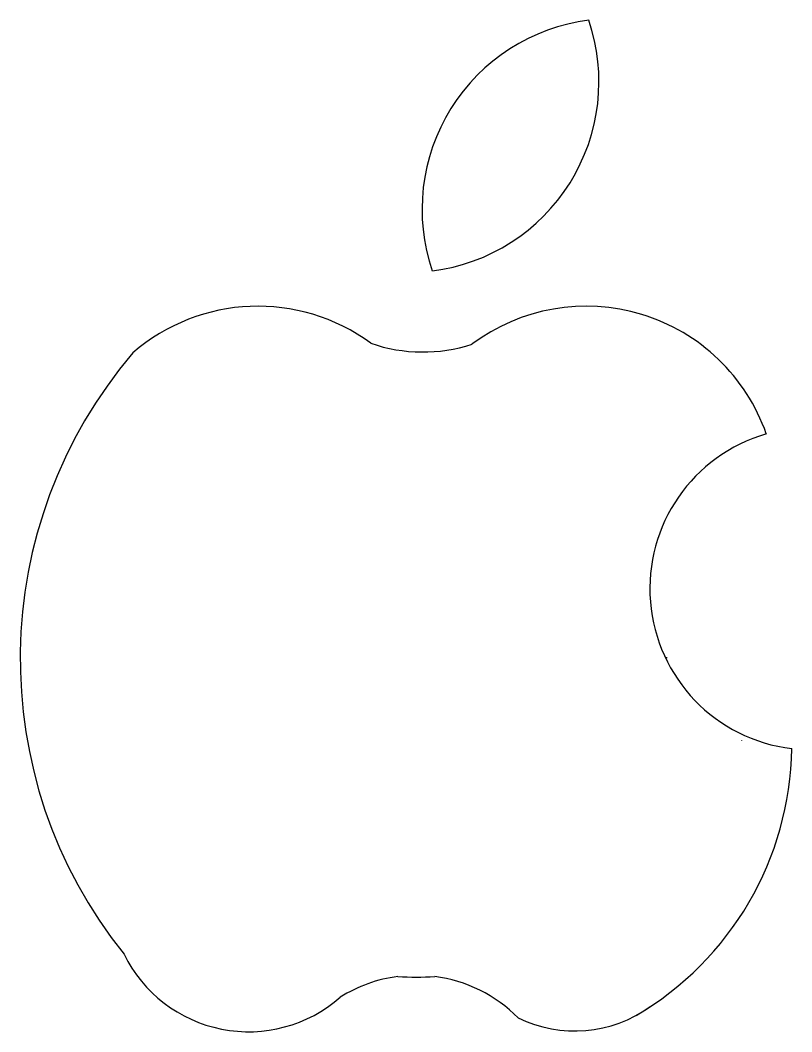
# Model space of a CAD drawing. Header units: inches. Extents: x 49.3 to 62.1, y 8.6 to 25.5.
import ezdxf

# ---------------------------------------------------------------- set-up
doc = ezdxf.new("R2010")
doc.units = ezdxf.units.IN
doc.header["$MEASUREMENT"] = 0

msp = doc.modelspace()

# ---------------------------------------------------------------- linework, layer by layer
for centre, radius, start, end in [((59.157, 22.361), 3.181, 97.2605, 198.8434), ((55.745, 24.489), 3.181, 277.2605, 18.8434), ((53.237, 17.564), 3.181, 53.6463, 130.9413), ((58.715, 17.564), 3.181, 19.273, 126.8375), ((55.99, 22.651), 2.67, 251.0495, 287.8626), ((57.151, 14.86), 7.878, 139.5869, 218.7189), ((62.462, 16.032), 2.687, 106.0684, 263.177), ((60.013, 13.582), 1.298, 87.6866, 89.0815), ((60.013, 13.582), 1.298, 356.3067, 356.6446), ((55.88, 15.26), 5.707, 342.0141, 342.0873), ((56.89, 13.444), 5.253, 300.3619, 359.121), ((53.082, 10.956), 2.316, 206.2326, 311.3331), ((55.88, 7.196), 2.386, 97.3957, 122.1154), ((55.88, 15.26), 5.707, 266.9153, 273.0847), ((55.88, 7.196), 2.386, 44.6178, 82.6043), ((58.523, 10.814), 2.16, 244.0565, 305.6498)]:
    msp.add_arc(centre, radius, start, end)

doc.saveas('drawing.dxf')
